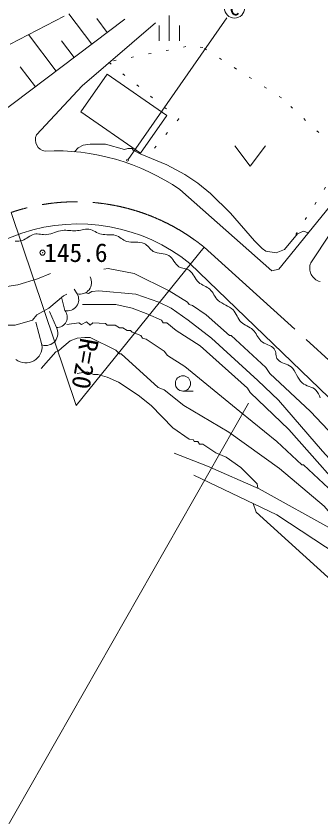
# Model space of a CAD drawing. Units: millimetres, scale not verified. Extents: x 40000 to 680000, y 20000 to 380000.
# Drawn here: x 108857 to 138762, y 261980 to 340651 of the extents above; entities that cross this region are included whole.
import ezdxf
from ezdxf.enums import TextEntityAlignment as Align

# ---------------------------------------------------------------- set-up
doc = ezdxf.new("R2010")
doc.units = ezdxf.units.MM
doc.header["$LTSCALE"] = 1000
doc.header["$PDMODE"] = 32
doc.header["$PDSIZE"] = 500
for name, pattern in [('CHAIN', [18.5, 12, -1.5, 3.5, -1.5]), ('DASHED', [7.5, 6, -1.5]), ('DOTTED', [1.75, 0.25, -1.5])]:
    doc.linetypes.add(name, pattern=pattern)
for name, color, linetype, lineweight in [('M-BGD', 7, 'Continuous', 13), ('M-BMK', 2, 'CHAIN', 13), ('M-STR-HTXT', 7, 'Continuous', 13)]:
    doc.layers.add(name, color=color, linetype=linetype, lineweight=lineweight)
doc.styles.add('ＭＳ ゴシック', font='')
doc.styles.get('ＭＳ ゴシック').set_extended_font_data('MS Gothic')

# ---------------------------------------------------------------- blocks, each defined once
blk = doc.blocks.new('畑')
at = {"color": 7, "linetype": 'Continuous', "lineweight": 13}
for p, q in [((-1.5, 2), (0, 0)), ((0, 0), (1.5, 2))]:
    blk.add_line(p, q, dxfattribs=at)
blk = doc.blocks.new('荒地')
at = {"color": 7, "linetype": 'Continuous', "lineweight": 13}
for p, q in [((0, 0), (0, 2.5)), ((-1, 1.5), (-1, 0)), ((1, 1.5), (1, 0))]:
    blk.add_line(p, q, dxfattribs=at)
blk = doc.blocks.new('広葉樹林')
at = {"color": 7, "linetype": 'Continuous', "lineweight": 13}
blk.add_line((0, 0), (1, 0), dxfattribs=at)
blk.add_circle((0, 0.75), 0.75, dxfattribs=at)
blk = doc.blocks.new('カーブミラー')
at = {"color": 7, "linetype": 'Continuous', "lineweight": 13}
blk.add_circle((0, 0), 1, dxfattribs=at)
at = {"color": 7, "style": 'ＭＳ ゴシック'}
blk.add_text('C', height=1.466, dxfattribs=at).set_placement((0, 0), align=Align.MIDDLE_CENTER)
blk = doc.blocks.new('open_arrow')
at = {"color": 0, "linetype": 'Continuous', "lineweight": -2}
blk.add_lwpolyline([(7.5, 1.25), (0, 0), (7.5, -1.25)], dxfattribs=at)

msp = doc.modelspace()

# ---------------------------------------------------------------- linework, layer by layer
at = {"layer": 'M-BGD'}
for p, q in [((116315, 337890), (114061, 340881)), ((104626, 329079), (119568, 340342)), ((122571, 339966), (115363, 333809)), ((117828, 339030), (116798, 340396)), ((112802, 335242), (110094, 338833)), ((114572, 336576), (113333, 338221)), ((110761, 333703), (109275, 335673)), ((115363, 333809), (110858, 328966)), ((120380, 327463), (121057, 327124)), ((134707, 315798), (143455, 326535)), ((124983, 323607), (134031, 315610)), ((137144, 319504), (137602, 319351)), ((92458, 312868), (109445, 319334)), ((139784, 319311), (137861, 316399)), ((125954, 316355), (148617, 294492)), ((134031, 315610), (134707, 315798)), ((112252, 315355), (110982, 314847)), ((113522, 313154), (112083, 311969)), ((113861, 313323), (113522, 313154)), ((114863, 313372), (114563, 313822)), ((113662, 311720), (113362, 312921)), ((112836, 310068), (112160, 311645)), ((111409, 308341), (110809, 310594)), ((115808, 310614), (116147, 310275)), ((116401, 310529), (116147, 310275)), ((115639, 309090), (116147, 309090)), ((116147, 309090), (118687, 307820)), ((115893, 305703), (114877, 305534)), ((115893, 305703), (116485, 305449)), ((116485, 305449), (116909, 305449)), ((127687, 296430), (124420, 297707)), ((132792, 294215), (127687, 296430)), ((126335, 295567), (134519, 291662)), ((140226, 290086), (132792, 294215)), ((134519, 291662), (144656, 284980))]:
    msp.add_line(p, q, dxfattribs=at)
at = {"layer": 'M-BGD', "linetype": 'DASHED'}
msp.add_line((113599, 340642), (103199, 335273), dxfattribs=at)
at = {"layer": 'M-BGD', "linetype": 'DOTTED'}
for p, q in [((125579, 337643), (118150, 336190)), ((127231, 337568), (125579, 337643)), ((134965, 332613), (127231, 337568)), ((118020, 336079), (124866, 330548)), ((141197, 326831), (134965, 332613)), ((124866, 330548), (121780, 326821)), ((136382, 319177), (141197, 326831))]:
    msp.add_line(p, q, dxfattribs=at)
at = {"layer": 'M-BGD'}
msp.add_lwpolyline([(117810, 334940), (123681, 330876), (121114, 327169), (115244, 331233)], close=True, dxfattribs=at)
for points in [[(114626, 327325), (114961, 327717), (115469, 327971), (116147, 328055), (117671, 328055), (119533, 327547), (119872, 327632)], [(119872, 327632), (120295, 327632), (120380, 327463)], [(121057, 327124), (123682, 326023), (125460, 325092), (126730, 324245), (128000, 323229), (129947, 321282), (132318, 318573), (133080, 317811), (133419, 317557), (134435, 317387), (135281, 317726), (136551, 319250), (137144, 319504)], [(108769, 318534), (108951, 318540), (109132, 318552), (109311, 318576), (109485, 318618), (109637, 318678), (109783, 318754), (109924, 318840), (110064, 318931), (110204, 319021), (110346, 319103), (110494, 319171), (110649, 319219), (110801, 319242), (110955, 319245), (111110, 319235), (111266, 319217), (111422, 319197), (111578, 319180), (111733, 319173), (111888, 319182), (112084, 319214), (112277, 319263), (112468, 319323), (112658, 319388), (112848, 319453), (113038, 319513), (113231, 319562), (113427, 319595), (113591, 319607), (113755, 319607), (113919, 319600), (114083, 319588), (114248, 319574), (114412, 319562), (114577, 319555), (114741, 319557), (114902, 319571), (115062, 319596), (115221, 319627), (115381, 319660), (115540, 319689), (115699, 319710), (115858, 319717), (116018, 319707), (116180, 319674), (116336, 319621), (116489, 319554), (116640, 319479), (116791, 319403), (116943, 319330), (117097, 319267), (117257, 319219), (117428, 319190), (117602, 319176), (117778, 319173), (117954, 319174), (118130, 319173), (118305, 319166), (118477, 319145), (118646, 319106), (118790, 319051), (118928, 318980), (119060, 318897), (119191, 318808), (119321, 318719), (119453, 318636), (119591, 318563), (119734, 318506), (119945, 318457), (120163, 318436), (120384, 318431), (120606, 318434), (120828, 318434), (121046, 318421), (121258, 318386), (121461, 318318), (121591, 318246), (121707, 318154), (121814, 318048), (121917, 317934), (122019, 317819), (122125, 317710), (122238, 317611), (122363, 317530), (122545, 317451), (122737, 317399), (122936, 317362), (123138, 317334), (123339, 317304), (123536, 317263), (123725, 317204), (123902, 317117), (124046, 317008), (124173, 316877), (124286, 316732), (124394, 316579), (124501, 316425), (124613, 316277), (124737, 316142), (124878, 316028), (124999, 315961), (125130, 315912), (125267, 315876), (125406, 315844), (125546, 315813), (125681, 315774), (125810, 315723), (125929, 315652), (126067, 315533), (126186, 315395), (126293, 315244), (126392, 315086), (126490, 314925), (126591, 314769), (126703, 314621), (126830, 314489), (126955, 314389), (127090, 314303), (127231, 314225), (127375, 314151), (127519, 314078), (127660, 314000), (127794, 313913), (127919, 313813), (128037, 313691), (128143, 313557), (128240, 313415), (128333, 313269), (128425, 313124), (128522, 312982), (128627, 312847), (128745, 312724), (128913, 312588), (129095, 312469), (129287, 312362), (129482, 312260), (129677, 312158), (129866, 312049), (130045, 311927), (130209, 311786), (130327, 311651), (130428, 311503), (130518, 311346), (130603, 311185), (130688, 311024), (130779, 310867), (130880, 310719), (130997, 310584), (131128, 310472), (131270, 310374), (131421, 310287), (131577, 310206), (131732, 310125), (131884, 310039), (132028, 309943), (132161, 309833), (132275, 309710), (132375, 309576), (132467, 309433), (132554, 309287), (132641, 309141), (132733, 308999), (132834, 308866), (132950, 308745), (133101, 308628), (133269, 308532), (133447, 308449), (133629, 308371), (133808, 308290), (133977, 308200), (134131, 308091), (134264, 307956), (134334, 307840), (134380, 307710), (134409, 307572), (134430, 307429), (134452, 307286), (134482, 307148), (134529, 307020), (134602, 306905), (134734, 306778), (134889, 306678), (135059, 306598), (135239, 306529), (135421, 306463), (135599, 306390), (135766, 306302), (135916, 306192), (136079, 306019), (136219, 305825), (136343, 305617), (136459, 305402), (136575, 305188), (136699, 304980), (136840, 304787), (137004, 304615), (137157, 304502), (137325, 304410), (137503, 304334), (137685, 304264), (137868, 304193), (138044, 304115), (138208, 304020), (138356, 303902), (138495, 303738), (138605, 303552), (138698, 303351), (138782, 303144)], [(117501, 315779), (117925, 315863), (120465, 315355), (123936, 313662)], [(110982, 314847), (109035, 314255), (104717, 313577), (99383, 313493), (98113, 313239), (95234, 312307), (93710, 311461), (92609, 310275), (91178, 309416)], [(115689, 313466), (115977, 313408), (116316, 313577), (116993, 313662), (120634, 313323), (122920, 312561)], [(123936, 313662), (125714, 312561), (125883, 312307), (126222, 312223), (127577, 311291), (129863, 309259), (130032, 309259), (133419, 306127)], [(122920, 312561), (124105, 311969), (125799, 310783), (128085, 309005), (132657, 304857)], [(112083, 311969), (110897, 311291), (110474, 310783)], [(115385, 312307), (117755, 312307), (118687, 312307), (120295, 311969), (121819, 311376)], [(110474, 310783), (108781, 310275), (108103, 310275)], [(121819, 311376), (123174, 310783), (123343, 310529), (123682, 310529), (124613, 309767), (126984, 308243), (131641, 304095), (131895, 303671)], [(115808, 310614), (115300, 310360), (115046, 310529), (113861, 310360)], [(116401, 310529), (117671, 310445), (117840, 310275), (118602, 310275), (119025, 310021), (119364, 310021), (119787, 309767), (120126, 309767), (120295, 309598)], [(120295, 309598), (121142, 309259), (121311, 309005), (121650, 308921), (123428, 307735), (123767, 307312), (125460, 306211), (130879, 301809)], [(115639, 309090), (114877, 309005), (114199, 308751), (113353, 308074)], [(111321, 306042), (112760, 307651), (113014, 307735), (113353, 308074)], [(129778, 299777), (125375, 302401), (123428, 303925), (122835, 304179), (119195, 307481), (119025, 307481), (118687, 307820)], [(133419, 306127), (133842, 305534), (137821, 301809), (147050, 292072)], [(116909, 305449), (117840, 305195), (118941, 304687), (120888, 303417), (122158, 302401), (124275, 300200), (125883, 299099), (126307, 299015), (126391, 298845), (126730, 298845), (126899, 298591), (127238, 298591), (128508, 297745)], [(132657, 304857), (134689, 302909), (139007, 297914), (141801, 294866), (148997, 287669), (154501, 283859), (157464, 282420)], [(157803, 281658), (156533, 282081), (153485, 283859), (153231, 283859), (152977, 284113), (152723, 284113), (152553, 284367), (152299, 284367), (150437, 285637), (150183, 285637), (148743, 286653), (146796, 288262), (144849, 290040), (142563, 292326), (135705, 300031), (131895, 303671)], [(130879, 301809), (134519, 298845), (136975, 296559), (137144, 296559), (139599, 294273), (145611, 288008), (150267, 284113), (150521, 284113), (151368, 283605), (154416, 281489), (154501, 281150)], [(129778, 299777), (134773, 296221), (139176, 292495), (140361, 291141), (141208, 289786), (141293, 289363)], [(128508, 297745), (129524, 297321), (130963, 296305), (132572, 294697), (132657, 294273)], [(167370, 266587), (165338, 268619), (164068, 269635), (161359, 271159), (161105, 271159), (160851, 271413), (159327, 272006), (159242, 272175), (158903, 272175), (157718, 272683), (157464, 272937), (157125, 272937), (156871, 273191), (156617, 273191), (151791, 275731), (151199, 276239), (150945, 276239), (150183, 276747), (143833, 281827), (143663, 281827), (143240, 282335), (143071, 282335), (132487, 291903), (132198, 292770)]]:
    msp.add_lwpolyline(points, dxfattribs=at)
msp.add_circle((119828, 326484), 100, dxfattribs=at)
for centre, radius, start, end in [((111888, 328506), 1128, 155.90896, 261.50294), ((112696, 305667), 21745, 55.59307, 92.5697), ((114972, 302730), 17500, 51.13136, 108.41336), ((139081, 315869), 1330, 156.53598, 256.1206), ((115157, 314464), 1131, 254.92562, 29.68589), ((113918, 312796), 1106, 256.59249, 31.35276), ((112905, 311066), 1000, 266.05481, 40.81508), ((111763, 309502), 1213, 253.0602, 27.82047), ((109836, 308160), 1584, 231.81735, 6.57762)]:
    msp.add_arc(centre, radius, start, end, dxfattribs=at)
msp.add_point((111466, 317408), dxfattribs=at)
at = {"layer": 'M-BMK'}
msp.add_line((127379, 317932), (152205, 295509), dxfattribs=at)
msp.add_arc((114772, 302406), 20000, 50.92334, 108.63143, dxfattribs=at)
at = {"layer": 'M-STR-HTXT'}
for p, q in [((119886, 326566), (129604, 340471)), ((108382, 321358), (114772, 302406)), ((127379, 317932), (114772, 302406)), ((131716, 302615), (105364, 256391))]:
    msp.add_line(p, q, dxfattribs=at)

# ---------------------------------------------------------------- block references
at = {"layer": 'M-BGD', "xscale": 1000, "yscale": 1000}
for name, p in [('カーブミラー', (130354, 341447)), ('荒地', (123930, 338206)), ('畑', (131889, 325892)), ('広葉樹林', (125281, 303817))]:
    msp.add_blockref(name, p, dxfattribs=at)
at = {"layer": 'M-STR-HTXT', "rotation": 55.1}
msp.add_blockref('open_arrow', (119886, 326566), dxfattribs=at)

# ---------------------------------------------------------------- texts
at = {"layer": 'M-BGD', "style": 'ＭＳ ゴシック'}
msp.add_text('145.6', height=1833, dxfattribs=at).set_placement((111626, 317408), align=Align.MIDDLE_LEFT)
at = {"layer": 'M-STR-HTXT', "style": 'ＭＳ ゴシック'}
msp.add_text('R=20', height=1833, rotation=259.777, dxfattribs=at).set_placement((113778, 304310), align=Align.BOTTOM_RIGHT)

doc.saveas('drawing.dxf')
